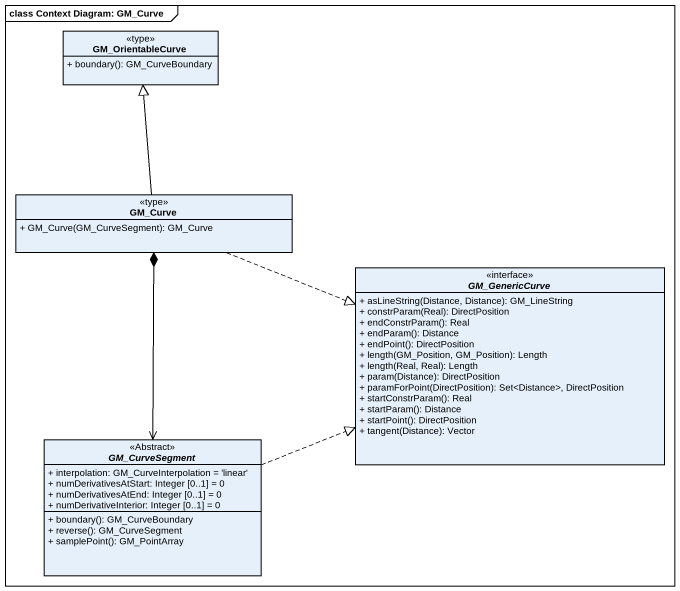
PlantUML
@startuml
mainframe class Context Diagram: GM_Curve
hide circle
hide empty members
skinparam classAttributeIconSize 0
class GM_OrientableCurve <<type>> {
  + boundary(): GM_CurveBoundary
}
class GM_Curve <<type>> {
  + GM_Curve(GM_CurveSegment): GM_Curve
}
interface GM_GenericCurve <<interface>> {
  + asLineString(Distance, Distance): GM_LineString
  + constrParam(Real): DirectPosition
  + endConstrParam(): Real
  + endParam(): Distance
  + endPoint(): DirectPosition
  + length(GM_Position, GM_Position): Length
  + length(Real, Real): Length
  + param(Distance): DirectPosition
  + paramForPoint(DirectPosition): Set<Distance>, DirectPosition
  + startConstrParam(): Real
  + startParam(): Distance
  + startPoint(): DirectPosition
  + tangent(Distance): Vector
}
abstract class GM_CurveSegment <<Abstract>> {
  + interpolation: GM_CurveInterpolation = 'linear'
  + numDerivativesAtStart: Integer [0..1] = 0
  + numDerivativesAtEnd: Integer [0..1] = 0
  + numDerivativeInterior: Integer [0..1] = 0
  + boundary(): GM_CurveBoundary
  + reverse(): GM_CurveSegment
  + samplePoint(): GM_PointArray
}
GM_Curve -up-|> GM_OrientableCurve
GM_Curve .right.|> GM_GenericCurve
GM_CurveSegment <-up-* GM_Curve
GM_CurveSegment .right.|> GM_GenericCurve
@enduml
